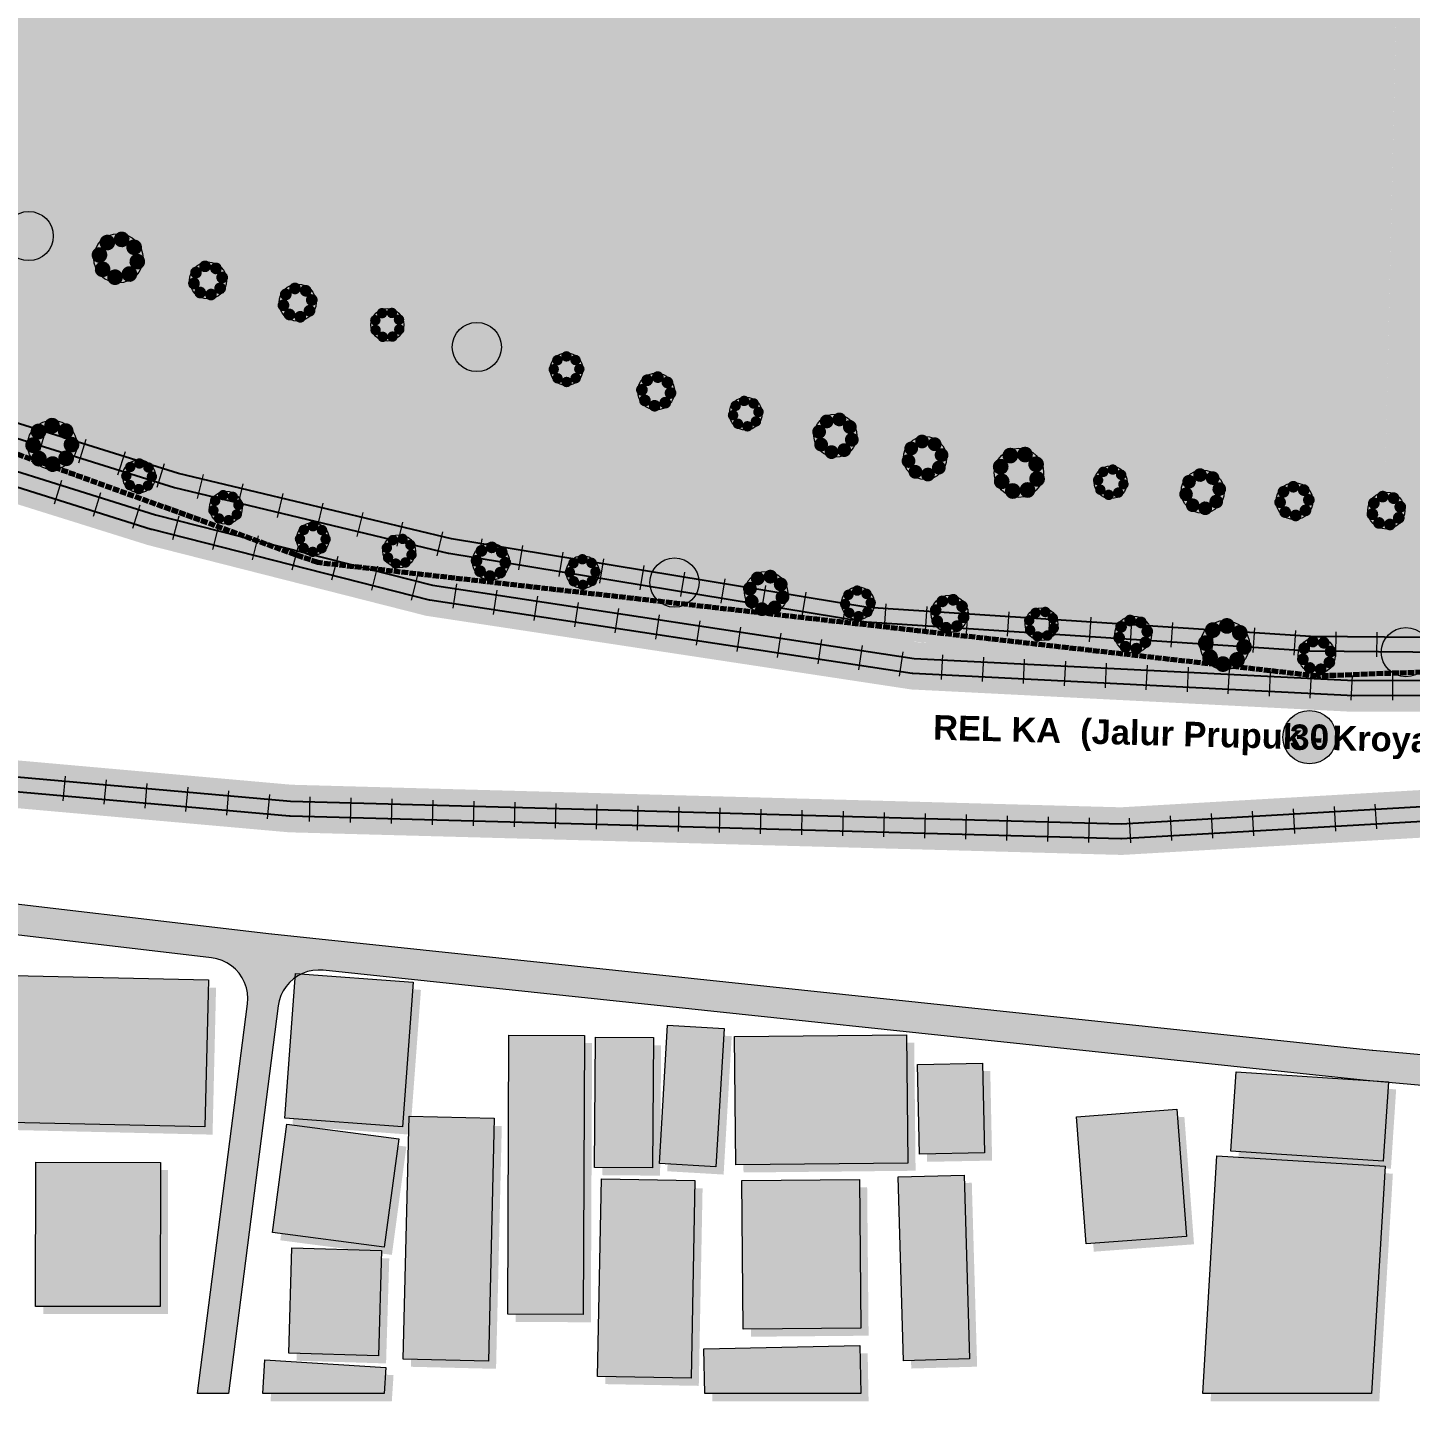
# Model space of a CAD drawing. Header units: metres. Extents: x 305909 to 307171, y 9156037 to 9156671.
# Drawn here: x 306395.1 to 306529.8, y 9156039.2 to 9156173.2 of the extents above; entities that cross this region are included whole.
import ezdxf
from ezdxf.enums import TextEntityAlignment as Align

# ---------------------------------------------------------------- set-up
doc = ezdxf.new("R2010")
doc.units = ezdxf.units.M
doc.linetypes.add('DASHED2', pattern=[0.762, 0.635, -0.127])
for name, color, linetype, lineweight, true_color in [('B-BAYANGAN', 7, 'Continuous', 0, 0x76786c), ('B-DELINEASI', 7, 'DASHED2', 70, 0xc800c8), ('J-PERKERASAN_JALAN', 7, 'Continuous', 9, 0x989896), ('K-BANGUNAN_LUAR_TAPAK', 7, 'Continuous', 9, 0xdedede), ('K-REL_BALAS', 7, 'Continuous', 0, 0xb0a89c), ('K-REL_BANTALAN', 7, 'Continuous', 9, 0x5a5a5a), ('K-REL_KA', 7, 'Continuous', 25, 0x282828), ('T-LABEL_JALAN', 7, 'Continuous', 0, 0x282828), ('T-NOMOR_ELEMEN', 7, 'Continuous', 18, 0x141414), ('V-POHON_PENEDUH', 7, 'Continuous', 13, 0x288232)]:
    doc.layers.add(name, color=color, linetype=linetype, lineweight=lineweight, true_color=true_color)
doc.layers.add('G-PERKERASAN', color=7, linetype='Continuous')
doc.layers.add('G-TANAH', color=7, linetype='Continuous')
doc.styles.add('ARIALB', font='arialbd.ttf')

# ---------------------------------------------------------------- blocks, each defined once
blk = doc.blocks.new('POHON')
at = {"true_color": 0x347638}
h = blk.add_hatch(color=97, dxfattribs=at)
h.dxf.hatch_style = 1
edge = h.paths.add_edge_path()
edge.add_arc((0, 0), 1, 0, 360)
at = {"true_color": 0x3e843e}
h = blk.add_hatch(color=97, dxfattribs=at)
h.dxf.hatch_style = 1
edge = h.paths.add_edge_path()
edge.add_arc((-0.552, 0.552), 0.32, 0, 360)
at = {"true_color": 0x62a556}
h = blk.add_hatch(color=85, dxfattribs=at)
h.dxf.hatch_style = 1
edge = h.paths.add_edge_path()
edge.add_arc((-0.2, 0.22), 0.55, 0, 360)
at = {"true_color": 0x697060}
h = blk.add_hatch(color=251, dxfattribs=at)
h.dxf.hatch_style = 1
edge = h.paths.add_edge_path()
edge.add_arc((0.38, -0.38), 1, 0, 360)
at = {"true_color": 0x3e843e}
h = blk.add_hatch(color=97, dxfattribs=at)
h.dxf.hatch_style = 1
edge = h.paths.add_edge_path()
edge.add_arc((0, 0.78), 0.32, 0, 360)
h = blk.add_hatch(color=97, dxfattribs=at)
h.dxf.hatch_style = 1
edge = h.paths.add_edge_path()
edge.add_arc((0.552, 0.552), 0.32, 0, 360)
h = blk.add_hatch(color=97, dxfattribs=at)
h.dxf.hatch_style = 1
edge = h.paths.add_edge_path()
edge.add_arc((-0.78, 0), 0.32, 0, 360)
h = blk.add_hatch(color=97, dxfattribs=at)
h.dxf.hatch_style = 1
edge = h.paths.add_edge_path()
edge.add_arc((0.78, 0), 0.32, 0, 360)
h = blk.add_hatch(color=97, dxfattribs=at)
h.dxf.hatch_style = 1
edge = h.paths.add_edge_path()
edge.add_arc((-0.552, -0.552), 0.32, 0, 360)
h = blk.add_hatch(color=97, dxfattribs=at)
h.dxf.hatch_style = 1
edge = h.paths.add_edge_path()
edge.add_arc((0, -0.78), 0.32, 0, 360)
h = blk.add_hatch(color=97, dxfattribs=at)
h.dxf.hatch_style = 1
edge = h.paths.add_edge_path()
edge.add_arc((0.552, -0.552), 0.32, 0, 360)
at = {"color": 99, "lineweight": 9, "true_color": 0x235528}
blk.add_circle((0, 0), 1, dxfattribs=at)

msp = doc.modelspace()

# ---------------------------------------------------------------- hatches: boundary and pattern name
at = {"layer": 'B-BAYANGAN', "true_color": 0x76786c}
h = msp.add_hatch(color=8, dxfattribs=at)
h.dxf.hatch_style = 1
h.paths.add_polyline_path([(306394.41, 9156080.01), (306413.42, 9156079.58), (306413.08, 9156065.25), (306394.07, 9156065.69), (306394.41, 9156080.01)])
h = msp.add_hatch(color=8, dxfattribs=at)
h.dxf.hatch_style = 1
h.paths.add_polyline_path([(306421.9, 9156080.21), (306433.39, 9156079.36), (306432.34, 9156065.25), (306420.86, 9156066.1), (306421.9, 9156080.21)])
h = msp.add_hatch(color=8, dxfattribs=at)
h.dxf.hatch_style = 1
h.paths.add_polyline_path([(306442.72, 9156074.19), (306450.07, 9156074.17), (306449.95, 9156046.96), (306442.61, 9156046.99), (306442.72, 9156074.19)])
h = msp.add_hatch(color=8, dxfattribs=at)
h.dxf.hatch_style = 1
h.paths.add_polyline_path([(306451.16, 9156074.01), (306456.8, 9156073.96), (306456.7, 9156061.25), (306451.07, 9156061.3), (306451.16, 9156074.01)])
h = msp.add_hatch(color=8, dxfattribs=at)
h.dxf.hatch_style = 1
h.paths.add_polyline_path([(306458.18, 9156075.17), (306463.68, 9156074.85), (306462.89, 9156061.36), (306457.39, 9156061.68), (306458.18, 9156075.17)])
h = msp.add_hatch(color=8, dxfattribs=at)
h.dxf.hatch_style = 1
h.paths.add_polyline_path([(306464.7, 9156074.06), (306481.47, 9156074.23), (306481.6, 9156061.73), (306464.83, 9156061.56), (306464.7, 9156074.06)])
h = msp.add_hatch(color=8, dxfattribs=at)
h.dxf.hatch_style = 1
h.paths.add_polyline_path([(306482.54, 9156071.35), (306488.88, 9156071.47), (306489.06, 9156062.72), (306482.72, 9156062.6), (306482.54, 9156071.35)])
h = msp.add_hatch(color=8, dxfattribs=at)
h.dxf.hatch_style = 1
h.paths.add_polyline_path([(306513.58, 9156070.63), (306528.44, 9156069.66), (306527.93, 9156061.93), (306513.06, 9156062.9), (306513.58, 9156070.63)])
h = msp.add_hatch(color=8, dxfattribs=at)
h.dxf.hatch_style = 1
h.paths.add_polyline_path([(306432.98, 9156066.29), (306441.27, 9156066.09), (306440.71, 9156042.42), (306432.42, 9156042.62), (306432.98, 9156066.29)])
h = msp.add_hatch(color=8, dxfattribs=at)
h.dxf.hatch_style = 1
h.paths.add_polyline_path([(306498.02, 9156066.25), (306507.8, 9156066.99), (306508.74, 9156054.56), (306498.97, 9156053.84), (306498.02, 9156066.25)])
h = msp.add_hatch(color=8, dxfattribs=at)
h.dxf.hatch_style = 1
h.paths.add_polyline_path([(306431.97, 9156064.08), (306430.56, 9156053.53), (306419.68, 9156054.95), (306421.08, 9156065.51), (306431.97, 9156064.08)])
h = msp.add_hatch(color=8, dxfattribs=at)
h.dxf.hatch_style = 1
h.paths.add_polyline_path([(306396.6, 9156061.81), (306408.75, 9156061.79), (306408.73, 9156047.75), (306396.58, 9156047.76), (306396.6, 9156061.81)])
h = msp.add_hatch(color=8, dxfattribs=at)
h.dxf.hatch_style = 1
h.paths.add_polyline_path([(306511.72, 9156062.42), (306528.12, 9156061.44), (306526.8, 9156039.25), (306510.35, 9156039.25), (306511.72, 9156062.42)])
h = msp.add_hatch(color=8, dxfattribs=at)
h.dxf.hatch_style = 1
h.paths.add_polyline_path([(306480.66, 9156060.38), (306487.08, 9156060.56), (306487.6, 9156042.63), (306481.18, 9156042.45), (306480.66, 9156060.38)])
h = msp.add_hatch(color=8, dxfattribs=at)
h.dxf.hatch_style = 1
h.paths.add_polyline_path([(306451.73, 9156060.19), (306460.84, 9156060.02), (306460.47, 9156040.76), (306451.36, 9156040.93), (306451.73, 9156060.19)])
h = msp.add_hatch(color=8, dxfattribs=at)
h.dxf.hatch_style = 1
h.paths.add_polyline_path([(306465.42, 9156060.03), (306476.88, 9156060.13), (306477.02, 9156045.65), (306465.55, 9156045.55), (306465.42, 9156060.03)])
h = msp.add_hatch(color=8, dxfattribs=at)
h.dxf.hatch_style = 1
h.paths.add_polyline_path([(306430.3, 9156053.19), (306429.99, 9156042.95), (306421.26, 9156043.21), (306421.57, 9156053.45), (306430.3, 9156053.19)])
h = msp.add_hatch(color=8, dxfattribs=at)
h.dxf.hatch_style = 1
h.paths.add_polyline_path([(306461.71, 9156043.61), (306476.93, 9156043.93), (306477.02, 9156039.25), (306461.8, 9156039.25), (306461.71, 9156043.61)])
h = msp.add_hatch(color=8, dxfattribs=at)
h.dxf.hatch_style = 1
h.paths.add_polyline_path([(306430.72, 9156041.8), (306430.55, 9156039.25), (306418.73, 9156039.25), (306418.94, 9156042.56), (306430.72, 9156041.8)])
at = {"layer": 'G-PERKERASAN', "true_color": 0xe0ded9}
h = msp.add_hatch(color=254, dxfattribs=at)
h.dxf.hatch_style = 1
h.paths.add_polyline_path([(306490.89, 9156113.34), (306423.33, 9156121.01), (306333.54, 9156153.47), (306256.18, 9156192.15), (306187.8, 9156246.71), (306159.61, 9156278.26), (306141.52, 9156298.52), (306095.93, 9156355.16), (306061.4, 9156428.37), (306059.15, 9156434.53), (306148.27, 9156429.79), (306176.04, 9156423.57), (306176.56, 9156407.22), (306190.9, 9156401.74), (306216, 9156392.17), (306214.89, 9156381.57), (306213.15, 9156364.92), (306222.7, 9156364.48), (306235.72, 9156363.88), (306237.28, 9156384.64), (306252.33, 9156383.6), (306255.7, 9156410.59), (306262.53, 9156410.02), (306265.04, 9156409.81), (306263.23, 9156389.57), (306278.28, 9156387.24), (306277.39, 9156377), (306277.24, 9156375.3), (306288.4, 9156374.26), (306289.59, 9156385.71), (306291.77, 9156406.7), (306306.05, 9156404.88), (306304.23, 9156386.72), (306333.61, 9156380.91), (306333.66, 9156381.23), (306337.44, 9156403.77), (306347.57, 9156464.14), (306314.27, 9156469.95), (306297.28, 9156471.8), (306305.21, 9156522.67), (306276.31, 9156526.95), (306271.41, 9156483.99), (306194.93, 9156492.49), (306197.89, 9156513.18), (306117.34, 9156521.31), (306107.73, 9156482.89), (306039.43, 9156488.5), (306035.15, 9156500.2), (306008.21, 9156577.56), (306165.7, 9156567.29), (306291.75, 9156555.55), (306369.46, 9156545.53), (306490.89, 9156525.4), (306490.89, 9156230.23), (306472.74, 9156232.05), (306466.17, 9156213.24), (306445.18, 9156193.23), (306439.08, 9156185.1), (306447.73, 9156157.38), (306449.35, 9156134.04), (306490.89, 9156130.79), (306490.89, 9156113.34)])
h = msp.add_hatch(color=254, dxfattribs=at)
h.dxf.hatch_style = 1
h.paths.add_polyline_path([(306927.37, 9156200.9), (306914.42, 9156199.4), (306871.95, 9156198.02), (306868.84, 9156144.14), (306843.97, 9156139.65), (306613.97, 9156113.41), (306520.72, 9156109.95), (306490.89, 9156113.34), (306490.89, 9156130.79), (306527.33, 9156127.93), (306527.76, 9156145.94), (306529.8, 9156231.68), (306512.26, 9156228.1), (306490.89, 9156230.23), (306490.89, 9156525.4), (306504.83, 9156523.08), (306572.18, 9156510.31), (306677.17, 9156490.28), (306781.81, 9156471.97), (306833.43, 9156467.31), (306884.35, 9156462.71), (306888.87, 9156462.3), (306927.37, 9156458.34), (306927.37, 9156401.73), (306880.74, 9156410.37), (306872.19, 9156289.96), (306880.06, 9156289.5), (306887.26, 9156399.08), (306927.37, 9156393.31), (306927.37, 9156281.99), (306926.26, 9156282.07), (306926.14, 9156271.64), (306927.37, 9156271.57), (306927.37, 9156261.49), (306927.06, 9156261.51), (306925.12, 9156229.11), (306925.06, 9156229.11), (306925.03, 9156228.3), (306925.75, 9156228.32), (306927.37, 9156240.41), (306927.37, 9156209.55), (306891.75, 9156208.37), (306886.18, 9156208.19), (306882.1, 9156208.06), (306881.64, 9156222), (306879.91, 9156222), (306879.79, 9156200), (306885.63, 9156200.3), (306885.6, 9156199.86), (306906.63, 9156201.39), (306908.7, 9156201.5), (306927.37, 9156203.76), (306927.37, 9156200.9)])
at = {"layer": 'G-TANAH', "true_color": 0xddc498}
h = msp.add_hatch(color=31, dxfattribs=at)
h.dxf.hatch_style = 1
h.paths.add_polyline_path([(306527.33, 9156127.93), (306449.35, 9156134.04), (306447.73, 9156157.38), (306439.08, 9156185.1), (306445.18, 9156193.23), (306466.17, 9156213.24), (306472.74, 9156232.05), (306512.26, 9156228.1), (306529.8, 9156231.68), (306527.33, 9156127.93)])
at = {"layer": 'G-TANAH', "true_color": 0xba9c6e}
h = msp.add_hatch(dxfattribs=at)
h.set_pattern_fill('AR-SAND', color=33, scale=0.06)
h.paths.add_polyline_path([(306527.33, 9156127.93), (306449.35, 9156134.04), (306447.73, 9156157.38), (306439.08, 9156185.1), (306445.18, 9156193.23), (306466.17, 9156213.24), (306472.74, 9156232.05), (306512.26, 9156228.1), (306529.8, 9156231.68), (306527.33, 9156127.93)])
at = {"layer": 'J-PERKERASAN_JALAN', "true_color": 0xa8a8a6}
h = msp.add_hatch(color=253, dxfattribs=at)
h.dxf.hatch_style = 1
h.paths.add_polyline_path([(306619.94, 9156062.12), (306569.48, 9156066.6), (306568.94, 9156066.61), (306568.4, 9156066.55), (306567.88, 9156066.41), (306567.37, 9156066.21), (306566.91, 9156065.94), (306566.48, 9156065.61), (306566.1, 9156065.23), (306565.77, 9156064.8), (306565.51, 9156064.32), (306565.31, 9156063.82), (306565.18, 9156063.3), (306561.14, 9156040), (306558.1, 9156040), (306562.07, 9156062.91), (306562.12, 9156063.41), (306562.11, 9156063.92), (306562.04, 9156064.42), (306561.9, 9156064.91), (306561.7, 9156065.38), (306561.45, 9156065.82), (306561.14, 9156066.22), (306560.78, 9156066.59), (306560.38, 9156066.9), (306559.94, 9156067.16), (306559.47, 9156067.36), (306558.99, 9156067.5), (306558.48, 9156067.58), (306525.86, 9156070.48), (306525.83, 9156070.48), (306423.87, 9156081.27), (306423.36, 9156081.29), (306422.84, 9156081.25), (306422.34, 9156081.14), (306421.86, 9156080.96), (306421.4, 9156080.73), (306420.97, 9156080.43), (306420.59, 9156080.09), (306420.25, 9156079.7), (306419.97, 9156079.27), (306419.75, 9156078.8), (306419.58, 9156078.31), (306419.48, 9156077.81), (306414.62, 9156040), (306411.6, 9156040), (306416.49, 9156078.01), (306416.52, 9156078.53), (306416.48, 9156079.06), (306416.38, 9156079.57), (306416.2, 9156080.07), (306415.97, 9156080.54), (306415.67, 9156080.98), (306415.32, 9156081.37), (306414.92, 9156081.72), (306414.48, 9156082), (306414, 9156082.23), (306413.5, 9156082.39), (306412.99, 9156082.49), (306319.35, 9156093.49), (306318.84, 9156093.51), (306318.33, 9156093.48), (306317.83, 9156093.37), (306317.35, 9156093.21), (306316.89, 9156092.98), (306316.47, 9156092.7), (306316.08, 9156092.37), (306315.74, 9156091.99), (306315.45, 9156091.57), (306315.22, 9156091.12), (306315.04, 9156090.64), (306314.93, 9156090.14), (306314.88, 9156089.63), (306314.5, 9156076.42), (306314.5, 9156076.41), (306314.48, 9156076.09), (306314.48, 9156076.08), (306312.52, 9156051.96), (306312.51, 9156051.89), (306312.51, 9156051.86), (306312.5, 9156051.8), (306310.78, 9156040), (306307.74, 9156040), (306308.66, 9156046.27), (306308.7, 9156046.78), (306308.68, 9156047.29), (306308.59, 9156047.8), (306308.44, 9156048.29), (306308.22, 9156048.75), (306307.95, 9156049.19), (306307.62, 9156049.58), (306307.25, 9156049.93), (306306.83, 9156050.23), (306306.38, 9156050.48), (306305.91, 9156050.66), (306305.41, 9156050.78), (306304.9, 9156050.84), (306160.58, 9156057.89), (306065.01, 9156063.47), (306064.49, 9156063.46), (306063.96, 9156063.39), (306063.46, 9156063.25), (306062.97, 9156063.04), (306062.52, 9156062.77), (306062.1, 9156062.44), (306061.74, 9156062.07), (306061.42, 9156061.64), (306061.16, 9156061.18), (306060.97, 9156060.69), (306060.84, 9156060.18), (306060.78, 9156059.66), (306060.45, 9156052.37), (306059.75, 9156040), (306056.75, 9156040), (306057.45, 9156052.47), (306057.46, 9156052.51), (306057.79, 9156059.91), (306057.78, 9156060.43), (306057.71, 9156060.95), (306057.56, 9156061.45), (306057.35, 9156061.92), (306057.09, 9156062.37), (306056.76, 9156062.78), (306056.39, 9156063.14), (306055.97, 9156063.45), (306055.52, 9156063.7), (306055.04, 9156063.9), (306054.53, 9156064.03), (306054.02, 9156064.09), (306044.11, 9156064.63), (306043.96, 9156064.63), (306012.45, 9156065.21), (305990.98, 9156065.72), (305990.96, 9156065.72), (305969.04, 9156066.66), (305969.01, 9156066.66), (305951.11, 9156067.75), (305950.92, 9156067.76), (305940, 9156067.91), (305940, 9156070.91), (305951.07, 9156070.76), (305951.12, 9156070.76), (305951.14, 9156070.76), (305951.19, 9156070.76), (305969.13, 9156069.66), (305969.2, 9156069.66), (305991.02, 9156068.72), (305991.09, 9156068.72), (306012.49, 9156068.21), (306012.51, 9156068.21), (306044.1, 9156067.63), (306044.13, 9156067.63), (306044.15, 9156067.63), (306044.19, 9156067.63), (306054.41, 9156067.07), (306054.92, 9156067.08), (306055.42, 9156067.14), (306055.91, 9156067.27), (306056.37, 9156067.47), (306056.81, 9156067.72), (306057.22, 9156068.02), (306057.58, 9156068.37), (306057.9, 9156068.76), (306058.16, 9156069.2), (306058.37, 9156069.66), (306058.52, 9156070.14), (306058.61, 9156070.64), (306064.16, 9156122.39), (306064.18, 9156122.51), (306064.3, 9156122.51), (306067.03, 9156122.22), (306067.15, 9156122.2), (306067.14, 9156122.07), (306061.65, 9156070.87), (306061.63, 9156070.33), (306061.68, 9156069.79), (306061.8, 9156069.27), (306061.99, 9156068.76), (306062.25, 9156068.29), (306062.57, 9156067.86), (306062.95, 9156067.47), (306063.37, 9156067.14), (306063.84, 9156066.86), (306064.34, 9156066.66), (306064.86, 9156066.52), (306065.39, 9156066.45), (306160.69, 9156060.88), (306160.73, 9156060.88), (306305.78, 9156053.8), (306306.29, 9156053.81), (306306.8, 9156053.88), (306307.29, 9156054.02), (306307.76, 9156054.22), (306308.21, 9156054.48), (306308.61, 9156054.79), (306308.97, 9156055.15), (306309.29, 9156055.56), (306309.55, 9156056), (306309.75, 9156056.47), (306309.88, 9156056.97), (306309.96, 9156057.47), (306311.49, 9156076.31), (306311.5, 9156076.52), (306312.06, 9156095.67), (306312.06, 9156095.77), (306312.07, 9156095.83), (306312.08, 9156095.93), (306312.75, 9156100.87), (306312.78, 9156100.99), (306312.9, 9156100.99), (306315.61, 9156100.62), (306315.73, 9156100.59), (306315.74, 9156100.44), (306315.74, 9156100.26), (306315.8, 9156099.76), (306315.93, 9156099.26), (306316.11, 9156098.79), (306316.36, 9156098.35), (306316.66, 9156097.94), (306317, 9156097.57), (306317.4, 9156097.25), (306317.83, 9156096.98), (306318.29, 9156096.76), (306318.77, 9156096.61), (306319.27, 9156096.52), (306418.83, 9156084.82), (306418.87, 9156084.82), (306526.09, 9156073.47), (306526.16, 9156073.47), (306564.7, 9156070.03), (306620.15, 9156065.11), (306620.42, 9156065.1), (306854.86, 9156059.86), (306855.39, 9156059.88), (306855.9, 9156059.97), (306856.4, 9156060.13), (306856.88, 9156060.35), (306857.32, 9156060.64), (306857.72, 9156060.97), (306858.08, 9156061.36), (306858.38, 9156061.79), (306858.62, 9156062.26), (306858.8, 9156062.75), (306858.91, 9156063.26), (306858.21, 9156058.67), (306858.19, 9156058.4), (306857.84, 9156052.64), (306857.83, 9156053.18), (306857.76, 9156053.71), (306857.61, 9156054.22), (306857.4, 9156054.71), (306857.12, 9156055.17), (306856.79, 9156055.59), (306856.4, 9156055.96), (306855.96, 9156056.27), (306855.49, 9156056.53), (306854.99, 9156056.71), (306854.47, 9156056.83), (306853.93, 9156056.88), (306620.3, 9156062.1), (306620.25, 9156062.1), (306619.99, 9156062.12), (306619.94, 9156062.12)])
at = {"layer": 'K-BANGUNAN_LUAR_TAPAK', "true_color": 0xececea}
h = msp.add_hatch(color=7, dxfattribs=at)
h.dxf.hatch_style = 1
h.paths.add_polyline_path([(306393.66, 9156080.76), (306412.67, 9156080.33), (306412.33, 9156066), (306393.32, 9156066.44), (306393.66, 9156080.76)])
h = msp.add_hatch(color=7, dxfattribs=at)
h.dxf.hatch_style = 1
h.paths.add_polyline_path([(306421.15, 9156080.96), (306432.64, 9156080.11), (306431.59, 9156066), (306420.11, 9156066.85), (306421.15, 9156080.96)])
h = msp.add_hatch(color=7, dxfattribs=at)
h.dxf.hatch_style = 1
h.paths.add_polyline_path([(306457.43, 9156075.92), (306462.93, 9156075.6), (306462.14, 9156062.11), (306456.64, 9156062.43), (306457.43, 9156075.92)])
h = msp.add_hatch(color=7, dxfattribs=at)
h.dxf.hatch_style = 1
h.paths.add_polyline_path([(306441.97, 9156074.94), (306449.32, 9156074.92), (306449.2, 9156047.71), (306441.86, 9156047.74), (306441.97, 9156074.94)])
h = msp.add_hatch(color=7, dxfattribs=at)
h.dxf.hatch_style = 1
h.paths.add_polyline_path([(306450.41, 9156074.76), (306456.05, 9156074.71), (306455.95, 9156062), (306450.32, 9156062.05), (306450.41, 9156074.76)])
h = msp.add_hatch(color=7, dxfattribs=at)
h.dxf.hatch_style = 1
h.paths.add_polyline_path([(306463.95, 9156074.81), (306480.72, 9156074.98), (306480.85, 9156062.48), (306464.08, 9156062.31), (306463.95, 9156074.81)])
h = msp.add_hatch(color=7, dxfattribs=at)
h.dxf.hatch_style = 1
h.paths.add_polyline_path([(306481.79, 9156072.1), (306488.13, 9156072.22), (306488.31, 9156063.47), (306481.97, 9156063.35), (306481.79, 9156072.1)])
h = msp.add_hatch(color=7, dxfattribs=at)
h.dxf.hatch_style = 1
h.paths.add_polyline_path([(306512.83, 9156071.38), (306527.69, 9156070.41), (306527.18, 9156062.68), (306512.31, 9156063.65), (306512.83, 9156071.38)])
h = msp.add_hatch(color=7, dxfattribs=at)
h.dxf.hatch_style = 1
h.paths.add_polyline_path([(306497.27, 9156067), (306507.05, 9156067.74), (306507.99, 9156055.31), (306498.22, 9156054.59), (306497.27, 9156067)])
h = msp.add_hatch(color=7, dxfattribs=at)
h.dxf.hatch_style = 1
h.paths.add_polyline_path([(306431.22, 9156064.83), (306429.81, 9156054.28), (306418.93, 9156055.7), (306420.33, 9156066.26), (306431.22, 9156064.83)])
h = msp.add_hatch(color=7, dxfattribs=at)
h.dxf.hatch_style = 1
h.paths.add_polyline_path([(306432.23, 9156067.04), (306440.52, 9156066.84), (306439.96, 9156043.17), (306431.67, 9156043.37), (306432.23, 9156067.04)])
h = msp.add_hatch(color=7, dxfattribs=at)
h.dxf.hatch_style = 1
h.paths.add_polyline_path([(306510.97, 9156063.17), (306527.37, 9156062.19), (306526.05, 9156040), (306509.6, 9156040), (306510.97, 9156063.17)])
h = msp.add_hatch(color=7, dxfattribs=at)
h.dxf.hatch_style = 1
h.paths.add_polyline_path([(306395.85, 9156062.56), (306408, 9156062.54), (306407.98, 9156048.5), (306395.83, 9156048.51), (306395.85, 9156062.56)])
h = msp.add_hatch(color=7, dxfattribs=at)
h.dxf.hatch_style = 1
h.paths.add_polyline_path([(306450.98, 9156060.94), (306460.09, 9156060.77), (306459.72, 9156041.51), (306450.61, 9156041.68), (306450.98, 9156060.94)])
h = msp.add_hatch(color=7, dxfattribs=at)
h.dxf.hatch_style = 1
h.paths.add_polyline_path([(306464.67, 9156060.78), (306476.13, 9156060.88), (306476.27, 9156046.4), (306464.8, 9156046.3), (306464.67, 9156060.78)])
h = msp.add_hatch(color=7, dxfattribs=at)
h.dxf.hatch_style = 1
h.paths.add_polyline_path([(306479.91, 9156061.13), (306486.33, 9156061.31), (306486.85, 9156043.38), (306480.43, 9156043.2), (306479.91, 9156061.13)])
h = msp.add_hatch(color=7, dxfattribs=at)
h.dxf.hatch_style = 1
h.paths.add_polyline_path([(306429.55, 9156053.94), (306429.24, 9156043.7), (306420.51, 9156043.96), (306420.82, 9156054.2), (306429.55, 9156053.94)])
h = msp.add_hatch(color=7, dxfattribs=at)
h.dxf.hatch_style = 1
h.paths.add_polyline_path([(306460.96, 9156044.36), (306476.18, 9156044.68), (306476.27, 9156040), (306461.05, 9156040), (306460.96, 9156044.36)])
h = msp.add_hatch(color=7, dxfattribs=at)
h.dxf.hatch_style = 1
h.paths.add_polyline_path([(306429.97, 9156042.55), (306429.8, 9156040), (306417.98, 9156040), (306418.19, 9156043.31), (306429.97, 9156042.55)])
at = {"layer": 'K-REL_BALAS', "true_color": 0xbeb8ae}
h = msp.add_hatch(color=9, dxfattribs=at)
h.dxf.hatch_style = 1
h.paths.add_polyline_path([(306433.15, 9156116.02), (306406.75, 9156122.73), (306406.71, 9156122.74), (306406.67, 9156122.75), (306406.63, 9156122.77), (306382.16, 9156130.43), (306382.13, 9156130.44), (306382.1, 9156130.45), (306382.06, 9156130.46), (306321.87, 9156152.15), (306321.87, 9156157.1), (306321.92, 9156157.07), (306373.28, 9156138.56), (306321.87, 9156158.57), (306321.87, 9156163.62), (306322.28, 9156163.39), (306383.31, 9156139.64), (306410.19, 9156131.23), (306433.15, 9156125.74), (306433.15, 9156120.96), (306422.68, 9156123.47), (306433.15, 9156120.81), (306433.15, 9156116.02)])
h = msp.add_hatch(color=9, dxfattribs=at)
h.dxf.hatch_style = 1
h.paths.add_polyline_path([(306482.16, 9156097.69), (306501.6, 9156097.16), (306542.59, 9156099.52), (306542.39, 9156102.19), (306542.28, 9156103.62), (306568.72, 9156105.58), (306591.59, 9156108.69), (306569.68, 9156106.67), (306569.61, 9156106.67), (306569.55, 9156106.67), (306569.48, 9156106.66), (306524.35, 9156106.47), (306524.3, 9156106.47), (306524.26, 9156106.47), (306524.22, 9156106.47), (306482.16, 9156108.6), (306482.16, 9156113.24), (306482.95, 9156113.2), (306482.16, 9156113.26), (306482.16, 9156117.91), (306520.14, 9156115.4), (306566.87, 9156114.98), (306613.86, 9156118.42), (306780.42, 9156141.94), (306829.44, 9156149.59), (306829.44, 9156141.1), (306798.46, 9156136.76), (306829.44, 9156140.94), (306829.44, 9156132.19), (306677.95, 9156112.49), (306592.69, 9156100.46), (306592.69, 9156100.46), (306592.68, 9156100.46), (306592.68, 9156100.46), (306557.24, 9156095.73), (306557.18, 9156095.72), (306557.13, 9156095.72), (306557.07, 9156095.71), (306501.77, 9156092.52), (306501.71, 9156092.52), (306501.64, 9156092.52), (306501.58, 9156092.52), (306482.16, 9156093.05), (306482.16, 9156097.69)])
h = msp.add_hatch(color=9, dxfattribs=at)
h.dxf.hatch_style = 1
h.paths.add_polyline_path([(306482.16, 9156108.6), (306481.26, 9156108.64), (306481.18, 9156108.65), (306481.11, 9156108.66), (306481.03, 9156108.67), (306434.03, 9156115.81), (306433.95, 9156115.82), (306433.88, 9156115.84), (306433.8, 9156115.85), (306433.15, 9156116.02), (306433.15, 9156120.81), (306434.84, 9156120.38), (306443.7, 9156119.03), (306435.86, 9156120.32), (306435.8, 9156120.33), (306435.75, 9156120.34), (306435.69, 9156120.35), (306433.15, 9156120.96), (306433.15, 9156125.74), (306436.69, 9156124.89), (306477.12, 9156118.24), (306482.16, 9156117.91), (306482.16, 9156113.26), (306481.38, 9156113.31), (306481.61, 9156113.27), (306482.16, 9156113.24), (306482.16, 9156108.6)])
h = msp.add_hatch(color=9, dxfattribs=at)
h.dxf.hatch_style = 1
h.paths.add_polyline_path([(306321.87, 9156108.15), (306420.78, 9156099.36), (306433.15, 9156099.02), (306433.15, 9156094.38), (306420.58, 9156094.72), (306420.53, 9156094.73), (306420.49, 9156094.73), (306420.44, 9156094.73), (306321.87, 9156103.49), (306321.87, 9156108.15)])
h = msp.add_hatch(color=9, dxfattribs=at)
h.dxf.hatch_style = 1
h.paths.add_polyline_path([(306433.15, 9156099.02), (306482.16, 9156097.69), (306482.16, 9156093.05), (306433.15, 9156094.38), (306433.15, 9156099.02)])
at = {"layer": 'T-NOMOR_ELEMEN', "true_color": 0xffffff}
h = msp.add_hatch(color=7, dxfattribs=at)
h.dxf.hatch_style = 1
edge = h.paths.add_edge_path()
edge.add_arc((306520, 9156104), 2.6, 0, 360)

# ---------------------------------------------------------------- linework, layer by layer
at = {"layer": 'B-DELINEASI'}
msp.add_lwpolyline([(306843.97, 9156139.65), (306613.97, 9156113.41), (306520.72, 9156109.95), (306423.33, 9156121.01), (306333.54, 9156153.47), (306256.18, 9156192.15), (306187.8, 9156246.71), (306141.52, 9156298.52), (306095.93, 9156355.16), (306061.4, 9156428.37), (306035.15, 9156500.2), (306008.21, 9156577.56), (306008.21, 9156577.56), (306165.7, 9156567.29), (306291.75, 9156555.55), (306369.46, 9156545.53), (306504.83, 9156523.08), (306572.18, 9156510.31), (306677.17, 9156490.28)], dxfattribs=at)
at = {"layer": 'J-PERKERASAN_JALAN', "color": 8, "lineweight": 13, "true_color": 0x787876}
for points in [[(306319.27, 9156096.52), (306418.83, 9156084.82), (306418.87, 9156084.82), (306526.09, 9156073.47), (306526.16, 9156073.47), (306564.7, 9156070.03), (306620.15, 9156065.11), (306620.42, 9156065.1), (306854.86, 9156059.86)], [(306558.48, 9156067.58), (306525.86, 9156070.48), (306525.83, 9156070.48), (306423.87, 9156081.27), (306423.36, 9156081.29), (306422.84, 9156081.25), (306422.34, 9156081.14), (306421.86, 9156080.96), (306421.4, 9156080.73), (306420.97, 9156080.43), (306420.59, 9156080.09), (306420.25, 9156079.7), (306419.97, 9156079.27), (306419.75, 9156078.8), (306419.58, 9156078.31), (306419.48, 9156077.81), (306414.62, 9156040), (306411.6, 9156040), (306416.49, 9156078.01), (306416.52, 9156078.53), (306416.48, 9156079.06), (306416.38, 9156079.57), (306416.2, 9156080.07), (306415.97, 9156080.54), (306415.67, 9156080.98), (306415.32, 9156081.37), (306414.92, 9156081.72), (306414.48, 9156082), (306414, 9156082.23), (306413.5, 9156082.39), (306412.99, 9156082.49), (306319.35, 9156093.49)]]:
    msp.add_lwpolyline(points, dxfattribs=at)
at = {"layer": 'K-BANGUNAN_LUAR_TAPAK', "color": 253, "lineweight": 9, "true_color": 0xb0b0ae}
for points in [[(306393.66, 9156080.76), (306412.67, 9156080.33), (306412.33, 9156066), (306393.32, 9156066.44), (306393.66, 9156080.76)], [(306421.15, 9156080.96), (306432.64, 9156080.11), (306431.59, 9156066), (306420.11, 9156066.85), (306421.15, 9156080.96)], [(306457.43, 9156075.92), (306462.93, 9156075.6), (306462.14, 9156062.11), (306456.64, 9156062.43), (306457.43, 9156075.92)], [(306441.97, 9156074.94), (306449.32, 9156074.92), (306449.2, 9156047.71), (306441.86, 9156047.74), (306441.97, 9156074.94)], [(306450.41, 9156074.76), (306456.05, 9156074.71), (306455.95, 9156062), (306450.32, 9156062.05), (306450.41, 9156074.76)], [(306463.95, 9156074.81), (306480.72, 9156074.98), (306480.85, 9156062.48), (306464.08, 9156062.31), (306463.95, 9156074.81)], [(306481.79, 9156072.1), (306488.13, 9156072.22), (306488.31, 9156063.47), (306481.97, 9156063.35), (306481.79, 9156072.1)], [(306512.83, 9156071.38), (306527.69, 9156070.41), (306527.18, 9156062.68), (306512.31, 9156063.65), (306512.83, 9156071.38)], [(306497.27, 9156067), (306507.05, 9156067.74), (306507.99, 9156055.31), (306498.22, 9156054.59), (306497.27, 9156067)], [(306431.22, 9156064.83), (306429.81, 9156054.28), (306418.93, 9156055.7), (306420.33, 9156066.26), (306431.22, 9156064.83)], [(306432.23, 9156067.04), (306440.52, 9156066.84), (306439.96, 9156043.17), (306431.67, 9156043.37), (306432.23, 9156067.04)], [(306510.97, 9156063.17), (306527.37, 9156062.19), (306526.05, 9156040), (306509.6, 9156040), (306510.97, 9156063.17)], [(306395.85, 9156062.56), (306408, 9156062.54), (306407.98, 9156048.5), (306395.83, 9156048.51), (306395.85, 9156062.56)], [(306450.98, 9156060.94), (306460.09, 9156060.77), (306459.72, 9156041.51), (306450.61, 9156041.68), (306450.98, 9156060.94)], [(306464.67, 9156060.78), (306476.13, 9156060.88), (306476.27, 9156046.4), (306464.8, 9156046.3), (306464.67, 9156060.78)], [(306479.91, 9156061.13), (306486.33, 9156061.31), (306486.85, 9156043.38), (306480.43, 9156043.2), (306479.91, 9156061.13)], [(306429.55, 9156053.94), (306429.24, 9156043.7), (306420.51, 9156043.96), (306420.82, 9156054.2), (306429.55, 9156053.94)], [(306460.96, 9156044.36), (306476.18, 9156044.68), (306476.27, 9156040), (306461.05, 9156040), (306460.96, 9156044.36)], [(306429.97, 9156042.55), (306429.8, 9156040), (306417.98, 9156040), (306418.19, 9156043.31), (306429.97, 9156042.55)]]:
    msp.add_lwpolyline(points, close=True, dxfattribs=at)
at = {"layer": 'K-REL_BANTALAN'}
for points in [[(306396.91, 9156134.21), (306396.2, 9156131.92)], [(306400.73, 9156133.01), (306400.02, 9156130.72)], [(306404.55, 9156131.82), (306403.83, 9156129.53)], [(306408.37, 9156130.63), (306407.65, 9156128.34)], [(306412.15, 9156129.61), (306411.59, 9156127.28)], [(306397.67, 9156126.75), (306398.39, 9156129.04)], [(306401.49, 9156125.55), (306402.2, 9156127.84)], [(306416.04, 9156128.68), (306415.48, 9156126.35)], [(306405.3, 9156124.36), (306406.02, 9156126.65)], [(306419.93, 9156127.75), (306419.37, 9156125.41)], [(306423.82, 9156126.82), (306423.26, 9156124.48)], [(306409.22, 9156123.26), (306409.81, 9156125.59)], [(306427.71, 9156125.89), (306427.15, 9156123.55)], [(306413.1, 9156122.28), (306413.69, 9156124.6)], [(306431.6, 9156124.95), (306431.04, 9156122.62)], [(306435.49, 9156124.02), (306434.93, 9156121.69)], [(306416.97, 9156121.29), (306417.56, 9156123.62)], [(306420.85, 9156120.3), (306421.44, 9156122.63)], [(306439.34, 9156123.32), (306438.95, 9156120.95)], [(306443.28, 9156122.67), (306442.89, 9156120.3)], [(306424.72, 9156119.32), (306425.32, 9156121.64)], [(306447.23, 9156122.02), (306446.84, 9156119.65)], [(306451.18, 9156121.37), (306450.79, 9156119)], [(306428.6, 9156118.33), (306429.19, 9156120.66)], [(306455.13, 9156120.72), (306454.74, 9156118.35)], [(306459.07, 9156120.07), (306458.68, 9156117.7)], [(306432.48, 9156117.35), (306433.07, 9156119.67)], [(306436.52, 9156116.56), (306436.88, 9156118.94)], [(306463.02, 9156119.42), (306462.63, 9156117.05)], [(306466.97, 9156118.77), (306466.58, 9156116.4)], [(306440.47, 9156115.96), (306440.83, 9156118.33)], [(306444.43, 9156115.36), (306444.79, 9156117.73)], [(306448.38, 9156114.76), (306448.74, 9156117.13)], [(306470.91, 9156118.12), (306470.52, 9156115.75)], [(306474.86, 9156117.47), (306474.47, 9156115.11)], [(306452.33, 9156114.16), (306452.69, 9156116.53)], [(306456.29, 9156113.56), (306456.65, 9156115.93)], [(306478.71, 9156117.01), (306478.55, 9156114.62)], [(306482.7, 9156116.75), (306482.54, 9156114.35)], [(306486.69, 9156116.48), (306486.54, 9156114.09)], [(306490.68, 9156116.22), (306490.53, 9156113.83)], [(306494.68, 9156115.96), (306494.52, 9156113.56)], [(306498.67, 9156115.7), (306498.51, 9156113.3)], [(306460.24, 9156112.96), (306460.6, 9156115.33)], [(306464.2, 9156112.36), (306464.56, 9156114.73)], [(306502.66, 9156115.43), (306502.5, 9156113.04)], [(306506.65, 9156115.17), (306506.49, 9156112.78)], [(306510.64, 9156114.91), (306510.48, 9156112.51)], [(306514.63, 9156114.64), (306514.48, 9156112.25)], [(306518.62, 9156114.38), (306518.47, 9156111.99)], [(306468.15, 9156111.76), (306468.51, 9156114.13)], [(306472.11, 9156111.15), (306472.47, 9156113.53)], [(306522.55, 9156114.26), (306522.53, 9156111.86)], [(306526.55, 9156114.23), (306526.53, 9156111.83)], [(306476.06, 9156110.55), (306476.42, 9156112.93)], [(306480.02, 9156109.95), (306480.38, 9156112.33)], [(306484.12, 9156109.62), (306484.24, 9156112.02)], [(306488.11, 9156109.42), (306488.24, 9156111.81)], [(306492.11, 9156109.22), (306492.23, 9156111.61)], [(306496.1, 9156109.01), (306496.23, 9156111.41)], [(306500.1, 9156108.81), (306500.22, 9156111.21)], [(306504.09, 9156108.61), (306504.21, 9156111.01)], [(306508.09, 9156108.41), (306508.21, 9156110.81)], [(306512.08, 9156108.21), (306512.2, 9156110.6)], [(306516.08, 9156108.01), (306516.2, 9156110.4)], [(306520.07, 9156107.8), (306520.19, 9156110.2)], [(306524.07, 9156107.6), (306524.19, 9156110)], [(306528.13, 9156107.61), (306528.12, 9156110.01)], [(306398.53, 9156097.8), (306398.74, 9156100.19)], [(306402.51, 9156097.45), (306402.73, 9156099.84)], [(306406.5, 9156097.09), (306406.71, 9156099.48)], [(306410.48, 9156096.74), (306410.7, 9156099.13)], [(306414.47, 9156096.39), (306414.68, 9156098.78)], [(306418.45, 9156096.03), (306418.66, 9156098.42)], [(306422.52, 9156095.79), (306422.58, 9156098.19)], [(306426.51, 9156095.68), (306426.58, 9156098.08)], [(306430.51, 9156095.57), (306430.58, 9156097.97)], [(306434.51, 9156095.46), (306434.58, 9156097.86)], [(306438.51, 9156095.36), (306438.58, 9156097.75)], [(306442.51, 9156095.25), (306442.57, 9156097.65)], [(306446.51, 9156095.14), (306446.57, 9156097.54)], [(306450.51, 9156095.03), (306450.57, 9156097.43)], [(306454.5, 9156094.92), (306454.57, 9156097.32)], [(306458.5, 9156094.81), (306458.57, 9156097.21)], [(306462.5, 9156094.7), (306462.57, 9156097.1)], [(306466.5, 9156094.59), (306466.56, 9156096.99)], [(306470.5, 9156094.49), (306470.56, 9156096.88)], [(306518.56, 9156094.61), (306518.42, 9156097.01)], [(306522.55, 9156094.84), (306522.42, 9156097.24)], [(306526.55, 9156095.07), (306526.41, 9156097.47)], [(306474.5, 9156094.38), (306474.56, 9156096.78)], [(306478.5, 9156094.27), (306478.56, 9156096.67)], [(306482.49, 9156094.16), (306482.56, 9156096.56)], [(306486.49, 9156094.05), (306486.56, 9156096.45)], [(306490.49, 9156093.94), (306490.56, 9156096.34)], [(306494.49, 9156093.83), (306494.55, 9156096.23)], [(306498.49, 9156093.72), (306498.55, 9156096.12)], [(306502.59, 9156093.69), (306502.45, 9156096.09)], [(306506.58, 9156093.92), (306506.44, 9156096.32)], [(306510.57, 9156094.15), (306510.44, 9156096.55)], [(306514.57, 9156094.38), (306514.43, 9156096.78)]]:
    msp.add_lwpolyline(points, dxfattribs=at)
at = {"layer": 'K-REL_KA'}
for points in [[(306780.66, 9156140.36), (306614.03, 9156116.83), (306566.93, 9156113.38), (306520.08, 9156113.81), (306476.94, 9156116.65), (306436.38, 9156123.32), (306409.76, 9156129.69), (306382.78, 9156138.12), (306321.59, 9156161.94), (306270.83, 9156190.66), (306233.84, 9156215.59), (306193.24, 9156249.59), (306166.21, 9156275.99), (306142.03, 9156303.41), (306105.36, 9156353.85), (306090.56, 9156379.78), (306075.64, 9156410.93), (306041.7, 9156495.17), (306017.19, 9156566.43)], [(306012.06, 9156564.83), (306036.91, 9156493.31), (306070.51, 9156409.88), (306086.27, 9156377.87), (306102.42, 9156350.41), (306137.36, 9156301.19), (306162.79, 9156272.43), (306189.77, 9156245.72), (306230.45, 9156211.5), (306269.39, 9156186.19), (306321.24, 9156155.61), (306383.08, 9156133.33), (306407.52, 9156125.67), (306434.52, 9156118.81), (306481.45, 9156111.68), (306524.35, 9156109.51), (306569.43, 9156109.7), (306621.64, 9156114.51), (306775.93, 9156136.53)], [(306780.86, 9156138.94), (306614.21, 9156115.4), (306614.16, 9156115.39), (306567, 9156111.94), (306566.94, 9156111.94), (306520.04, 9156112.37), (306520, 9156112.37), (306476.81, 9156115.21), (306476.74, 9156115.22), (306436.12, 9156121.9), (306436.07, 9156121.91), (306409.4, 9156128.29), (306409.36, 9156128.31), (306382.33, 9156136.76), (306382.28, 9156136.77), (306321.02, 9156160.61), (306320.93, 9156160.66), (306270.09, 9156189.42), (306270.05, 9156189.45), (306233, 9156214.41), (306232.94, 9156214.46), (306192.29, 9156248.5), (306192.25, 9156248.54), (306165.19, 9156274.97)], [(305910.23, 9156231.58), (305946.3, 9156219.39), (306110.77, 9156163.83), (306197.15, 9156136.21), (306257.27, 9156119.47), (306315.05, 9156107.15), (306420.69, 9156097.76), (306501.63, 9156095.56), (306556.87, 9156098.74), (306592.27, 9156103.48), (306677.54, 9156115.5)], [(305909.77, 9156230.22), (305945.84, 9156218.02), (306110.31, 9156162.46), (306110.32, 9156162.46), (306196.73, 9156134.83), (306196.75, 9156134.82), (306256.91, 9156118.08), (306256.95, 9156118.07), (306314.79, 9156105.73), (306314.88, 9156105.72), (306420.58, 9156096.32), (306420.63, 9156096.32), (306501.62, 9156094.12), (306501.68, 9156094.12), (306556.98, 9156097.31), (306557.03, 9156097.31), (306592.46, 9156102.05), (306592.47, 9156102.05), (306677.74, 9156114.07)], [(306382.64, 9156131.96), (306407.11, 9156124.29), (306407.15, 9156124.28), (306434.2, 9156117.4), (306434.27, 9156117.39), (306481.27, 9156110.25), (306481.34, 9156110.24), (306524.3, 9156108.07), (306524.34, 9156108.07), (306569.47, 9156108.26), (306569.53, 9156108.27), (306621.79, 9156113.08), (306621.82, 9156113.08), (306776.13, 9156135.1)]]:
    msp.add_lwpolyline(points, dxfattribs=at)
at = {"layer": 'T-NOMOR_ELEMEN'}
msp.add_circle((306520, 9156104), 2.6, dxfattribs=at)

# ---------------------------------------------------------------- block references
at = {"layer": 'V-POHON_PENEDUH'}
for p, xscale, yscale, rotation in [((306395.16, 9156152.85), 2.4, 2.4, 334.8858625714318), ((306403.9, 9156150.68), 2.4, 2.4, 350.006803882287), ((306412.64, 9156148.52), 1.8, 1.8, 281.9185864869993), ((306421.37, 9156146.36), 1.8, 1.8, 55.5762187745017), ((306430.11, 9156144.19), 1.6, 1.6, 338.9366014088864), ((306438.84, 9156142.03), 2.4, 2.4, 30.60121684178952), ((306447.58, 9156139.87), 1.6, 1.6, 0.4917743923328777), ((306456.32, 9156137.7), 1.8, 1.8, 83.72765842808501), ((306465.05, 9156135.54), 1.6, 1.6, 232.3820794925674), ((306473.79, 9156133.38), 2.1, 2.1, 346.4765626644199), ((306397.46, 9156132.49), 2.4, 2.4, 90.78967132656841), ((306482.52, 9156131.21), 2.1, 2.1, 190.1711314101875), ((306491.67, 9156129.77), 2.4, 2.4, 251.4894902332414), ((306405.92, 9156129.43), 1.6, 1.6, 268.462047466962), ((306500.62, 9156128.85), 1.6, 1.6, 35.8001225093505), ((306509.58, 9156127.93), 2.1, 2.1, 188.7972055351329), ((306518.53, 9156127.01), 1.8, 1.8, 139.7095010721495), ((306414.38, 9156126.37), 1.6, 1.6, 237.347816149566), ((306527.48, 9156126.09), 1.8, 1.8, 284.5753909377897), ((306422.85, 9156123.31), 1.6, 1.6, 269.3755332805341), ((306431.27, 9156122.12), 1.6, 1.6, 164.5014688906902), ((306440.21, 9156121.1), 1.8, 1.8, 176.1459533495116), ((306449.15, 9156120.09), 1.6, 1.6, 225.9961590676206), ((306458.1, 9156119.07), 2.4, 2.4, 300.8956319279896), ((306467.04, 9156118.06), 2.1, 2.1, 345.4257857633377), ((306475.98, 9156117.04), 1.6, 1.6, 47.91355125131573), ((306484.92, 9156116.03), 1.8, 1.8, 30.6330130339994), ((306493.87, 9156115.01), 1.6, 1.6, 297.5072837407129), ((306502.81, 9156114), 1.8, 1.8, 327.5595550876307), ((306511.75, 9156112.98), 2.4, 2.4, 264.1867644517063), ((306529.39, 9156112.28), 2.4, 2.4, 53.80673365521108), ((306520.7, 9156111.97), 1.8, 1.8, 15.76370400897091)]:
    msp.add_blockref('POHON', p, dxfattribs=dict(at, xscale=xscale, yscale=yscale, rotation=rotation))

# ---------------------------------------------------------------- texts
at = {"layer": 'T-LABEL_JALAN', "style": 'ARIALB'}
msp.add_text('REL KA  (Jalur Prupuk - Kroya / Maos - Kroya)', height=2.4, rotation=-1.5, dxfattribs=at).set_placement((306520, 9156104), align=Align.MIDDLE_CENTER)
at = {"layer": 'T-NOMOR_ELEMEN', "style": 'ARIALB'}
msp.add_text('30', height=2.47, dxfattribs=at).set_placement((306520, 9156104), align=Align.MIDDLE_CENTER)

doc.saveas('drawing.dxf')
